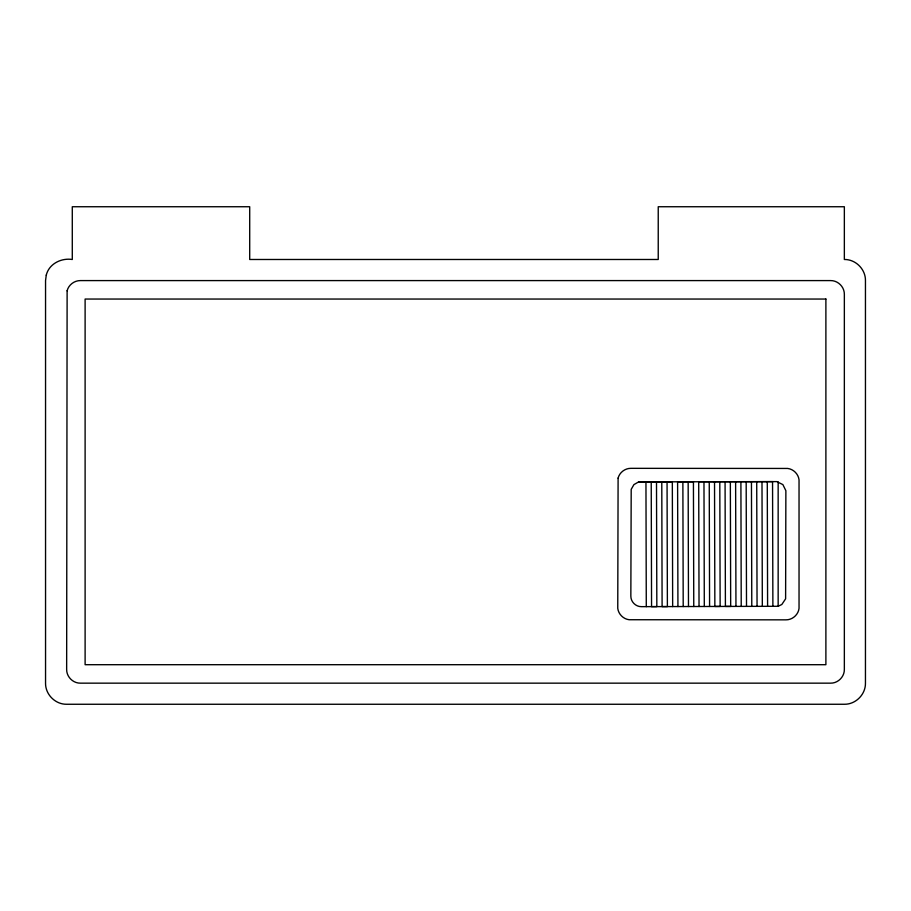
<?xml version="1.0" encoding="UTF-8"?>
<svg xmlns="http://www.w3.org/2000/svg" width="911" height="911" viewBox="0 0 911 911"><rect width="100%" height="100%" fill="white"/><g stroke="black" fill="none" stroke-linecap="round" stroke-linejoin="round"><path stroke-width="1.37" d="M638.657 481.885L633.931 484.606L631.198 489.344L630.845 596.101C630.742 601.761 635.73 606.76 641.39 606.658L778.153 606.293L781.843 604.471L785.612 598.834L785.874 490.699L782.879 484.606L776.798 481.612L638.657 481.885L672.329 481.817L672.66 606.578M699.033 606.51L698.703 481.76L772.551 481.623L772.881 606.316M677.932 606.555L677.602 481.805L693.43 481.771L693.761 606.521M778.153 481.885L778.153 606.293M767.278 481.612L767.597 606.327M761.995 481.634L762.325 606.339M756.722 481.646L757.052 606.35M751.45 481.657L751.78 606.362M746.177 481.668L746.508 606.384M740.905 481.68L741.224 606.396M735.621 481.657L735.951 606.407M730.349 481.668L730.679 606.419L725.407 606.419L725.076 481.703M719.804 481.725L720.134 606.43L714.85 606.464L714.531 481.714M709.248 481.725L709.578 606.475M703.975 481.748L704.305 606.487M688.158 481.782L688.477 606.532M682.874 481.794L683.204 606.544M667.057 481.828L667.387 606.589L662.103 606.589L661.785 481.828M656.501 481.839L656.831 606.601L651.559 606.635L651.228 482.067M645.956 482.078L646.286 606.646M46.267 275.133L45.55 280.588L45.55 683.159C45.345 694.467 55.332 704.465 66.651 704.26L844.349 704.26C855.668 704.465 865.655 694.467 865.45 683.159L865.45 280.588C865.655 269.28 855.668 259.282 844.349 259.487L844.349 206.74L658.232 206.74L658.232 259.487L249.705 259.487L249.705 206.74L72.288 206.74L72.288 259.487C61.276 257.767 49 263.814 46.267 275.133M67.118 290.757L66.651 669.437C66.514 676.793 73.005 683.284 80.362 683.159L830.638 683.159C837.995 683.284 844.486 676.793 844.349 669.437L844.349 294.31C844.486 286.954 837.995 280.463 830.638 280.588L80.362 280.588C74.303 280.542 68.621 284.881 67.118 290.757M618.102 478.104L617.76 608.377C618.455 614.151 623.34 619.036 629.114 619.731L785.965 619.844C792.411 619.935 798.298 614.766 799.038 608.377L799.038 479.801C798.343 474.027 793.47 469.142 787.685 468.448L630.845 468.334C625.003 468.288 619.548 472.467 618.102 478.104M825.89 299.047L85.11 299.047L85.11 664.7L825.89 664.7L825.89 299.047"/></g></svg>
